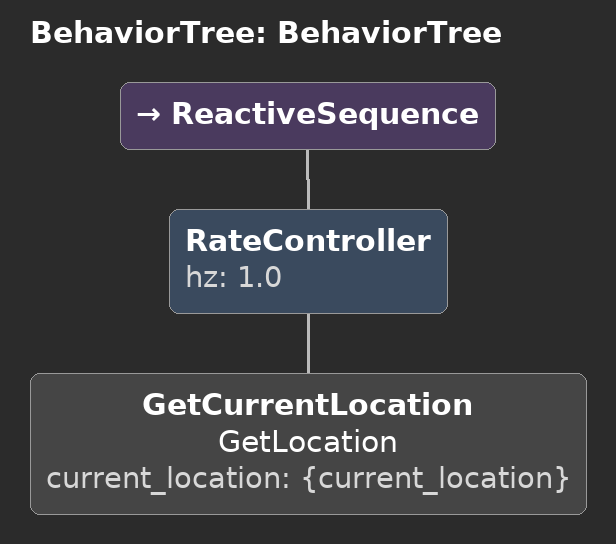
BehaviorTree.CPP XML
<?xml version="1.0" encoding="UTF-8"?>
<root BTCPP_format="4" main_tree_to_execute="BehaviorTree">

  <BehaviorTree ID="BehaviorTree">
    <ReactiveSequence>
      <RateController hz="1.0">
        <GetCurrentLocation name="GetLocation" current_location="{current_location}"/>
      </RateController>
    </ReactiveSequence>
  </BehaviorTree>

</root>
